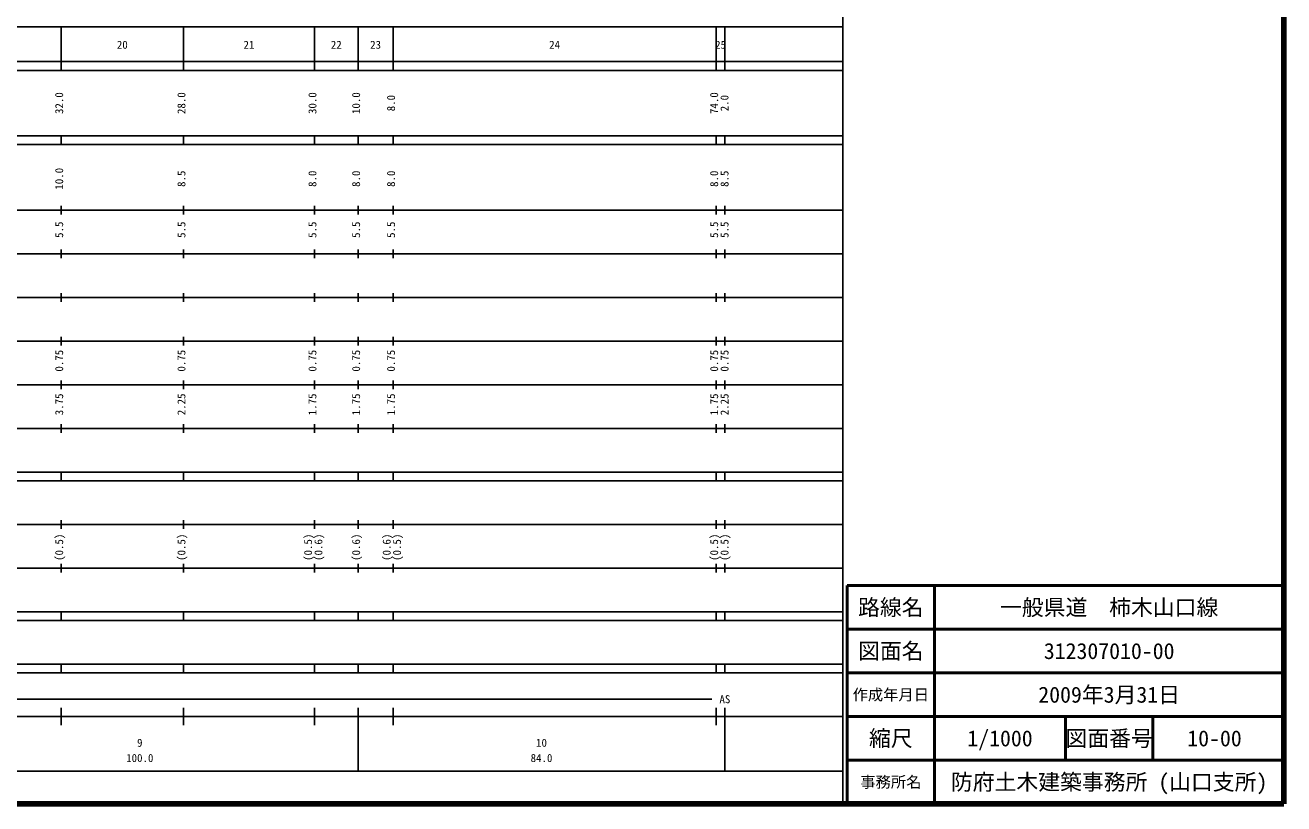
# Model space of a CAD drawing. Units: millimetres on the paper, enlarged 1000 times. Extents: x 40000 to 680000, y 20000 to 380000.
# Drawn here: x 391752 to 680000, y 20000 to 198357 of the extents above; entities that cross this region are included whole.
import ezdxf
from ezdxf.enums import TextEntityAlignment as Align

# ---------------------------------------------------------------- set-up
doc = ezdxf.new("R2010")
doc.units = ezdxf.units.MM
doc.header["$LTSCALE"] = 1000
for name, color, linetype, lineweight in [('M-TTL', 2, 'Continuous', 140), ('M-TTL-BAND', 7, 'Continuous', 25), ('M-TTL-FRAM', 2, 'Continuous', 50), ('M-TTL-LINE', 7, 'Continuous', 50)]:
    doc.layers.add(name, color=color, linetype=linetype, lineweight=lineweight)
doc.layers.add('M-TTL-TXT', color=7, linetype='Continuous')
doc.styles.add('ＭＳ ゴシック', font='')
doc.styles.get('ＭＳ ゴシック').set_extended_font_data('MS Gothic')

msp = doc.modelspace()

# ---------------------------------------------------------------- linework, layer by layer
at = {"layer": 'M-TTL'}
for p, q in [((680000, 20000), (680000, 380000)), ((40000, 20000), (680000, 20000))]:
    msp.add_line(p, q, dxfattribs=at)
at = {"layer": 'M-TTL-BAND'}
for p, q in [((579000, 20000), (579000, 370000)), ((68000, 198000), (579000, 198000)), ((400000, 188000), (400000, 198000)), ((428000, 188000), (428000, 198000)), ((458000, 188000), (458000, 198000)), ((468000, 188000), (468000, 198000)), ((476000, 188000), (476000, 198000)), ((550000, 188000), (550000, 198000)), ((552000, 188000), (552000, 198000)), ((40000, 190000), (579000, 190000)), ((40000, 188000), (579000, 188000)), ((40000, 173000), (579000, 173000)), ((400000, 171000), (400000, 173000)), ((428000, 171000), (428000, 173000)), ((458000, 171000), (458000, 173000)), ((468000, 171000), (468000, 173000)), ((476000, 171000), (476000, 173000)), ((550000, 171000), (550000, 173000)), ((552000, 171000), (552000, 173000)), ((40000, 171000), (579000, 171000)), ((40000, 156000), (579000, 156000)), ((400000, 155000), (400000, 157000)), ((428000, 155000), (428000, 157000)), ((458000, 155000), (458000, 157000)), ((468000, 155000), (468000, 157000)), ((476000, 155000), (476000, 157000)), ((550000, 155000), (550000, 157000)), ((552000, 155000), (552000, 157000)), ((46000, 146000), (579000, 146000)), ((400000, 145000), (400000, 147000)), ((428000, 145000), (428000, 147000)), ((458000, 145000), (458000, 147000)), ((468000, 145000), (468000, 147000)), ((476000, 145000), (476000, 147000)), ((550000, 145000), (550000, 147000)), ((552000, 145000), (552000, 147000)), ((52000, 136000), (579000, 136000)), ((400000, 135000), (400000, 137000)), ((428000, 135000), (428000, 137000)), ((458000, 135000), (458000, 137000)), ((468000, 135000), (468000, 137000)), ((476000, 135000), (476000, 137000)), ((550000, 135000), (550000, 137000)), ((552000, 135000), (552000, 137000)), ((400000, 125000), (400000, 127000)), ((428000, 125000), (428000, 127000)), ((458000, 125000), (458000, 127000)), ((468000, 125000), (468000, 127000)), ((476000, 125000), (476000, 127000)), ((550000, 125000), (550000, 127000)), ((552000, 125000), (552000, 127000)), ((46000, 126000), (579000, 126000)), ((52000, 116000), (579000, 116000)), ((400000, 115000), (400000, 117000)), ((428000, 115000), (428000, 117000)), ((458000, 115000), (458000, 117000)), ((468000, 115000), (468000, 117000)), ((476000, 115000), (476000, 117000)), ((550000, 115000), (550000, 117000)), ((552000, 115000), (552000, 117000)), ((400000, 105000), (400000, 107000)), ((428000, 105000), (428000, 107000)), ((458000, 105000), (458000, 107000)), ((468000, 105000), (468000, 107000)), ((476000, 105000), (476000, 107000)), ((550000, 105000), (550000, 107000)), ((552000, 105000), (552000, 107000)), ((46000, 106000), (579000, 106000)), ((40000, 96000), (579000, 96000)), ((400000, 94000), (400000, 96000)), ((428000, 94000), (428000, 96000)), ((458000, 94000), (458000, 96000)), ((468000, 94000), (468000, 96000)), ((476000, 94000), (476000, 96000)), ((550000, 94000), (550000, 96000)), ((552000, 94000), (552000, 96000)), ((40000, 94000), (579000, 94000)), ((49000, 84000), (579000, 84000)), ((400000, 83000), (400000, 85000)), ((428000, 83000), (428000, 85000)), ((458000, 83000), (458000, 85000)), ((468000, 83000), (468000, 85000)), ((476000, 83000), (476000, 85000)), ((550000, 83000), (550000, 85000)), ((552000, 83000), (552000, 85000)), ((400000, 73000), (400000, 75000)), ((428000, 73000), (428000, 75000)), ((458000, 73000), (458000, 75000)), ((468000, 73000), (468000, 75000)), ((476000, 73000), (476000, 75000)), ((550000, 73000), (550000, 75000)), ((552000, 73000), (552000, 75000)), ((40000, 74000), (579000, 74000)), ((40000, 64000), (579000, 64000)), ((400000, 62000), (400000, 64000)), ((428000, 62000), (428000, 64000)), ((458000, 62000), (458000, 64000)), ((468000, 62000), (468000, 64000)), ((476000, 62000), (476000, 64000)), ((550000, 62000), (550000, 64000)), ((552000, 62000), (552000, 64000)), ((40000, 62000), (579000, 62000)), ((40000, 52000), (579000, 52000)), ((400000, 50000), (400000, 52000)), ((428000, 50000), (428000, 52000)), ((458000, 50000), (458000, 52000)), ((468000, 50000), (468000, 52000)), ((476000, 50000), (476000, 52000)), ((550000, 50000), (550000, 52000)), ((552000, 50000), (552000, 52000)), ((40000, 50000), (579000, 50000)), ((367700, 44000), (549000, 44000)), ((400000, 38000), (400000, 42000)), ((428000, 38000), (428000, 42000)), ((458000, 38000), (458000, 42000)), ((468000, 27500), (468000, 42000)), ((476000, 38000), (476000, 42000)), ((550000, 38000), (550000, 42000)), ((552000, 27500), (552000, 42000)), ((40000, 40000), (579000, 40000)), ((68000, 27500), (579000, 27500))]:
    msp.add_line(p, q, dxfattribs=at)
at = {"layer": 'M-TTL-FRAM'}
for p, q in [((680000, 70000), (580000, 70000)), ((580000, 70000), (580000, 20000))]:
    msp.add_line(p, q, dxfattribs=at)
at = {"layer": 'M-TTL-LINE'}
for p, q in [((600000, 70000), (600000, 20000)), ((680000, 60000), (580000, 60000)), ((680000, 50000), (580000, 50000)), ((680000, 40000), (580000, 40000)), ((630000, 40000), (630000, 30000)), ((650000, 40000), (650000, 30000)), ((680000, 30000), (580000, 30000))]:
    msp.add_line(p, q, dxfattribs=at)

# ---------------------------------------------------------------- texts
at = {"layer": 'M-TTL-BAND', "style": 'ＭＳ ゴシック'}
for s, p in [('20', (414000, 192405)), ('21', (443000, 192405)), ('22', (463000, 192405)), ('23', (472000, 192405)), ('24', (513000, 192405)), ('25', (551000, 192405)), ('AS', (552000, 42500)), ('9', (418000, 32523)), ('10', (510000, 32523)), ('100.0', (418000, 29033)), ('84.0', (510000, 29033))]:
    msp.add_text(s, height=1833, dxfattribs=at).set_placement(p, align=Align.BOTTOM_CENTER)
for s, p in [('32.0', (401000, 180500)), ('28.0', (429000, 180500)), ('30.0', (459000, 180500)), ('10.0', (469000, 180500)), ('8.0', (477000, 180500)), ('74.0', (551000, 180500)), ('2.0', (553375, 180500)), ('10.0', (401000, 163174)), ('8.5', (429000, 163174)), ('8.0', (459000, 163174)), ('8.0', (469000, 163174)), ('8.0', (477000, 163174)), ('8.0', (551000, 163174)), ('8.5', (553375, 163174)), ('5.5', (401000, 151500)), ('5.5', (429000, 151500)), ('5.5', (459000, 151500)), ('5.5', (469000, 151500)), ('5.5', (477000, 151500)), ('5.5', (551000, 151500)), ('5.5', (553375, 151500)), ('0.75', (401000, 121500)), ('0.75', (429000, 121500)), ('0.75', (459000, 121500)), ('0.75', (469000, 121500)), ('0.75', (477000, 121500)), ('0.75', (551000, 121500)), ('0.75', (553375, 121500)), ('3.75', (401000, 111500)), ('2.25', (429000, 111500)), ('1.75', (459000, 111500)), ('1.75', (469000, 111500)), ('1.75', (477000, 111500)), ('1.75', (551000, 111500)), ('2.25', (553375, 111500)), ('(0.5)', (401000, 78764)), ('(0.5)', (429000, 78764)), ('(0.5)', (458000, 78764)), ('(0.6)', (460370, 78764)), ('(0.6)', (469000, 78764)), ('(0.6)', (476000, 78764)), ('(0.5)', (478370, 78764)), ('(0.5)', (551000, 78764)), ('(0.5)', (553375, 78764))]:
    msp.add_text(s, height=1833, rotation=90, dxfattribs=at).set_placement(p, align=Align.BOTTOM_CENTER)
at = {"layer": 'M-TTL-TXT', "style": 'ＭＳ ゴシック'}
for s, height, p in [('路線名', 3666, (590000, 65000)), ('一般県道\u3000柿木山口線', 3666, (640000, 65000)), ('図面名', 3666, (590000, 55000)), ('312307010-00', 3666, (640000, 55000)), ('作成年月日', 2566, (590000, 45000)), ('2009年3月31日', 3666, (640000, 45000)), ('縮尺', 3666, (590000, 35000)), ('1/1000', 3666, (615000, 35000)), ('図面番号', 3666, (640000, 35000)), ('10-00', 3666, (664125, 35000)), ('事務所名', 2566, (590000, 25000)), ('防府土木建築事務所 (山口支所)', 3666, (640000, 25000))]:
    msp.add_text(s, height=height, dxfattribs=at).set_placement(p, align=Align.MIDDLE_CENTER)

doc.saveas('drawing.dxf')
